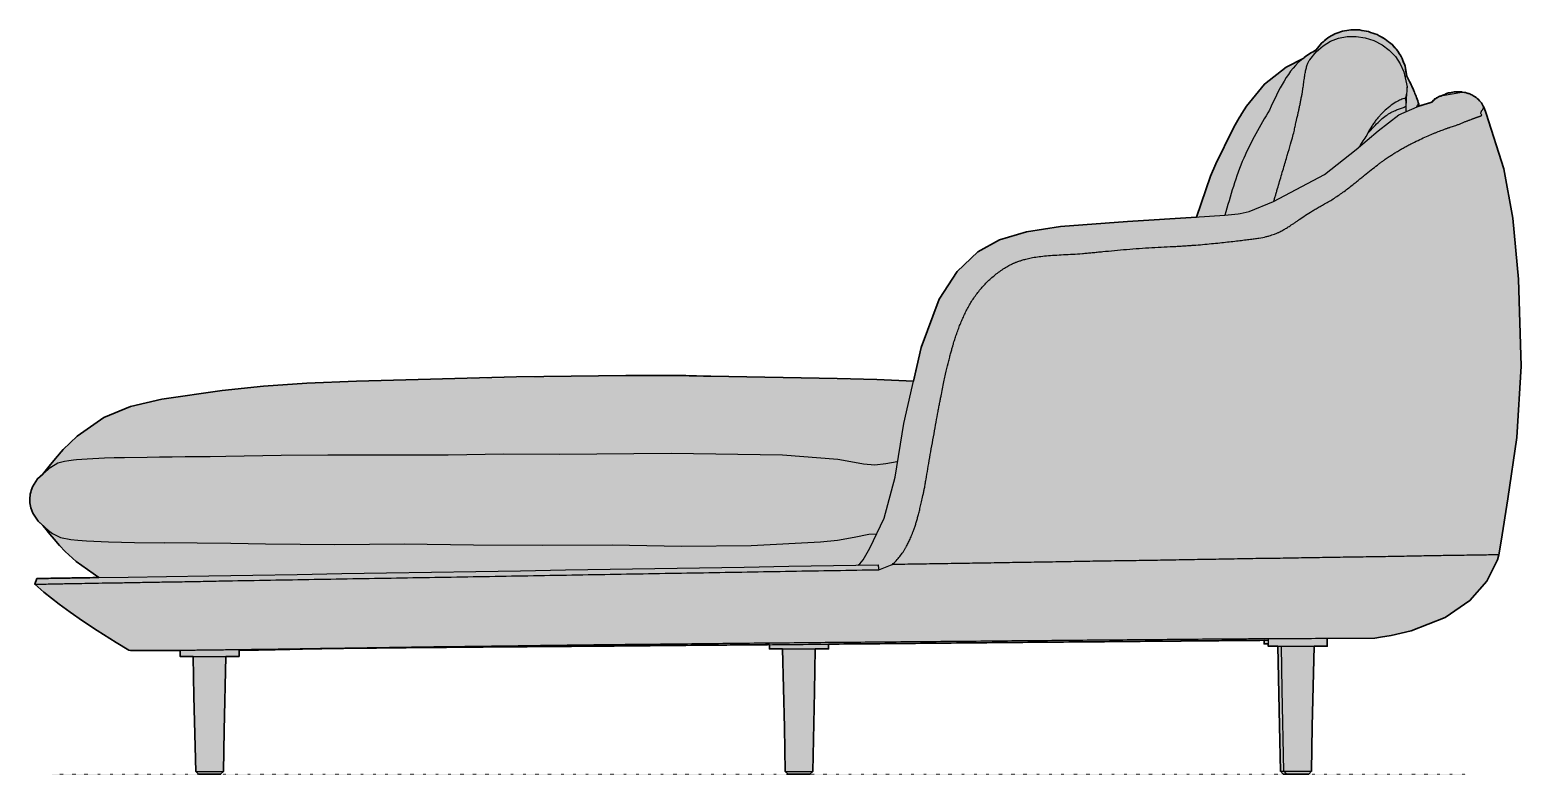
# Model space of a CAD drawing. Header units: millimetres. Extents: x -9 to 4756, y -3292 to 797.
# Drawn here: x 3158 to 4754, y -1227 to -431 of the extents above; entities that cross this region are included whole.
import ezdxf

# ---------------------------------------------------------------- set-up
doc = ezdxf.new("R2010")
doc.units = ezdxf.units.MM
doc.linetypes.add('Dots', pattern=[1, 0, -1])
doc.layers.add('Blocks', color=7, linetype='Continuous')
doc.layers.add('Blocks$Fill', color=7, linetype='Continuous', true_color=0xffffff)
for name, color, linetype, lineweight, true_color in [('Blocks$Inner', 7, 'Continuous', 25, 0x007f00), ('Blocks$Outline', 7, 'Continuous', 35, 0xff3f3f), ('Groud', 7, 'Dots', 25, 0x243775)]:
    doc.layers.add(name, color=color, linetype=linetype, lineweight=lineweight, true_color=true_color)

# ---------------------------------------------------------------- blocks, each defined once
blk = doc.blocks.new('Lune JH302 Sofa Right')
at = {"layer": 'Blocks$Fill'}
blk.add_hatch(color=256, dxfattribs=at).paths.add_polyline_path([(1352.7, 775.3), (1358.5, 782.5), (1365.2, 788.2), (1372.8, 792.5), (1381.1, 795.3), (1390, 796.7), (1399.3, 796.6), (1408.8, 794.9), (1418.1, 791.6), (1426.6, 786.9), (1434.1, 780.9), (1440.2, 773.9), (1444.9, 766.1), (1448, 757.8), (1449.7, 747.3), (1452.8, 741.4), (1456, 734.7), (1458, 730.2), (1460.3, 724.2), (1462.7, 717.1), (1462.7, 716.9), (1462.7, 716.7), (1462.7, 716.5), (1462.7, 716.3), (1462.7, 716.3), (1462.7, 716.2), (1462.7, 716.1), (1462.7, 716), (1462.7, 715.8), (1462.6, 715.7), (1462.6, 715.4), (1462.5, 715), (1474.4, 718.7), (1475.4, 719), (1475.7, 719.1), (1476.3, 719.2), (1479.9, 722.9), (1483.7, 725), (1486.9, 726.2), (1486.5, 726.1), (1494.5, 729.2), (1496, 729.3), (1496.7, 729.5), (1497.5, 729.7), (1498.3, 729.9), (1499, 730), (1499.8, 730.1), (1500.6, 730.2), (1501.4, 730.3), (1502.1, 730.4), (1502.7, 730.4), (1503.2, 730.5), (1503.8, 730.5), (1504.4, 730.5), (1505.6, 730.4), (1507.1, 730.4), (1507.8, 730.3), (1508.6, 730.2), (1508.8, 730.2), (1511.6, 729.8), (1512.2, 729.7), (1512.8, 729.5), (1514.6, 729), (1515.4, 728.8), (1516.2, 728.5), (1516.8, 728.3), (1517.3, 728.1), (1517.8, 727.9), (1518.3, 727.6), (1518.9, 727.4), (1519.4, 727.1), (1520.7, 726.5), (1521.1, 726.2), (1521.6, 725.9), (1522, 725.7), (1522.5, 725.4), (1523.2, 724.9), (1523.9, 724.4), (1524.6, 723.8), (1525.2, 723.3), (1525.9, 722.7), (1526.5, 722.1), (1527.2, 721.5), (1527.8, 720.9), (1528.2, 720.3), (1528.7, 719.8), (1529.2, 719.2), (1529.6, 718.5), (1530.1, 717.8), (1530.6, 717), (1531.2, 716.2), (1531.7, 715.2), (1534.9, 707.2), (1553.6, 648.1), (1563.5, 595), (1569.6, 529.9), (1572.3, 436.6), (1567.7, 360.3), (1558.1, 294.6), (1548.5, 234.9), (1546.8, 229.4), (1535.5, 206.5), (1517.3, 185.9), (1490.8, 167.8), (1454.4, 153.5), (1433, 148.4), (1421.6, 146.5), (1415.6, 145.7), (1364.7, 145.2), (1364.7, 137), (1350.6, 137), (1347.8, 3.1), (1344.8, 0), (1317.5, 0), (1314.5, 3.1), (1313.7, 51.8), (1311.8, 137), (1301.5, 137), (1301.5, 139.5), (1297.1, 139.5), (1297.1, 143.3), (830.7, 139.2), (830.7, 134), (816.5, 134), (813.8, 3), (810.8, 0), (787.3, 0), (784.3, 3), (783.5, 49.9), (781.5, 134), (767.4, 134), (767.4, 138.7), (612.4, 137.3), (611.4, 137.3), (610.4, 137.3), (607.6, 137.3), (199.6, 132.5), (199.6, 126), (185.4, 126), (182.7, 2.8), (179.7, 0), (179.7, 0), (157, 0), (156.4, 0), (156.3, 0), (156.2, 0), (156.2, 0), (156.2, 0), (156.2, 0), (156.2, 0), (156.2, 0), (156.2, 0), (153.2, 2.8), (153.2, 2.8), (151.2, 83.1), (150.4, 126), (136.3, 126), (136.3, 132), (83.4, 132.4), (81.5, 132.9), (68.1, 140.9), (47.6, 153.7), (32, 164), (18.6, 173.3), (7, 181.9), (-9.5, 195), (-19.2, 203.3), (-16.9, 209.4), (49.2, 210.5), (25.1, 227.5), (13.4, 238.5), (7.4, 244.8), (1.6, 251.5), (-3, 256.9), (-10.6, 266.1), (-15.7, 270.8), (-21.3, 279.3), (-22.5, 282.1), (-23.5, 285.2), (-23.9, 286.9), (-24.2, 288.7), (-24.4, 290.5), (-24.5, 292.4), (-24.5, 294.3), (-24.5, 296.2), (-24.3, 298.1), (-24, 299.9), (-23.6, 301.8), (-23.1, 303.7), (-22.5, 305.6), (-21.7, 307.5), (-16.2, 316.2), (-11.1, 320.7), (2.8, 337.9), (11.3, 347.4), (26.2, 361.9), (54.9, 381.8), (83.3, 393.5), (117, 401.3), (181.5, 410.8), (225.7, 415.2), (271.9, 418.4), (325.4, 420.6), (613.8, 426.7), (696.8, 426.2), (921.7, 420.8), (930, 456.9), (949.1, 508.3), (968.4, 537.9), (990.7, 559.1), (1013.9, 572.1), (1042.5, 580.7), (1079.2, 586.1), (1150.8, 591.7), (1224.7, 596.3), (1239.8, 640), (1245.4, 653.3), (1263.5, 690.4), (1266, 695.1), (1270.2, 702.4), (1275.7, 711.3), (1278.2, 715.1), (1297.5, 738.6), (1320.6, 756.8), (1339.4, 766.6), (1339.9, 767), (1341.4, 768.2), (1343, 769.2), (1346.2, 771.3)], flags=0)
at = {"layer": 'Blocks$Inner'}
for p, q in [((1352.7, 773.1), (1352.4, 774.4)), ((1449.1, 714.5), (1450, 729.2)), ((1476.3, 719.2), (1462.5, 715)), ((49.2, 210.5), (25.1, 227.5)), ((49.8, 210.5), (49.9, 210.5)), ((153.2, 2.8), (156.2, 0))]:
    blk.add_line(p, q, dxfattribs=at)
for points in [[(1345.9, 764.7), (1352.7, 773.1), (1360.1, 779.6), (1368.2, 784.5), (1376.8, 787.8), (1386, 789.5), (1395.5, 789.7), (1405.1, 788.2), (1414.5, 785.2), (1423.3, 780.7), (1431.1, 774.9), (1437.7, 768.1), (1442.9, 760.4), (1446.7, 751.9), (1450.2, 735.8), (1450.3, 734.5)], [(1352.7, 775.3), (1358.5, 782.5), (1365.2, 788.2), (1372.8, 792.5), (1381.1, 795.3), (1390, 796.7), (1399.3, 796.6), (1408.8, 794.9), (1418.1, 791.6), (1426.6, 786.9), (1434.1, 780.9), (1440.2, 773.9), (1444.9, 766.1), (1448, 757.8), (1449.7, 747.3)], [(1339.4, 766.6), (1320.6, 756.8), (1297.5, 738.6), (1278.2, 715.1), (1275.7, 711.3), (1273.1, 707.1), (1271.7, 704.8), (1270.2, 702.4), (1268.8, 699.9), (1267.4, 697.5), (1266, 695.1), (1263.5, 690.4), (1245.4, 653.3), (1239.8, 640), (1224.7, 596.3)], [(1462.7, 717.1), (1460.3, 724.2), (1458, 730.2), (1456, 734.7), (1452.8, 741.4), (1449.7, 747.4)], [(862.1, 223.7), (864.1, 225.2), (867.9, 229.3), (874.8, 241.8), (890.1, 274.1), (901.9, 318.1), (911.3, 375.2), (930, 456.9), (949.1, 508.3), (968.4, 537.9), (990.7, 559.1), (1013.9, 572.1), (1042.5, 580.7), (1079.2, 586.1), (1150.8, 591.7), (1255, 598.2), (1269.2, 599.7), (1271.3, 600), (1281, 602.4), (1307.2, 613.1), (1361.6, 642), (1395.7, 668.6), (1419.1, 688.8), (1441.4, 705.6), (1460.9, 714.3), (1475.4, 719), (1477, 719.4), (1481, 723.3), (1485.7, 725.6), (1488.2, 726.5), (1508.6, 730.2)], [(1496, 729.3), (1494.5, 729.2), (1486.5, 726.1), (1486.9, 726.2), (1483.7, 725), (1479.9, 722.9), (1476.3, 719.2)], [(1534.9, 707.2), (1553.6, 648.1), (1563.5, 595), (1569.6, 529.9), (1572.3, 436.6), (1567.7, 360.3), (1558.1, 294.6), (1550.7, 249.3), (1548.5, 234.9), (1546.8, 229.4), (1535.5, 206.5), (1517.3, 185.9), (1490.8, 167.8), (1454.4, 153.5), (1433, 148.4), (1421.6, 146.5), (1415.6, 145.7), (1364.7, 145.2)], [(-11.1, 320.7), (-3.9, 329.8), (2.8, 337.9), (11.3, 347.4), (26.2, 361.9), (54.9, 381.8), (83.3, 393.5), (117, 401.3), (181.5, 410.8), (225.7, 415.2), (271.9, 418.4), (325.4, 420.6), (496.7, 425.2), (613.8, 426.7), (660.9, 426.7), (669.5, 426.7), (677.8, 426.6), (681.6, 426.5), (685.5, 426.5), (689.3, 426.4), (696.8, 426.2), (704.8, 426.1), (839.8, 423.5), (882.3, 422.5), (921.7, 420.8)], [(-2.1, 328.8), (5.4, 333.1), (12.5, 335.2), (17.4, 335.9)], [(17.4, 335.9), (22.4, 336.6), (25.6, 336.9), (36.7, 337.7), (55.3, 338.6), (65.7, 338.9)], [(65.8, 338.9), (76.9, 339.1), (101.2, 339.5), (114.3, 339.7)], [(114.3, 339.7), (127.8, 339.8), (141.8, 339.9)], [(141.8, 339.9), (156, 340.1), (168.5, 340)], [(168.7, 340), (185.2, 340.5), (244.5, 341.5), (294.7, 341.8), (304.1, 341.8), (423.4, 341.9), (483.1, 342.8), (542.7, 342.7), (662, 343.7), (781.3, 341.9), (840.8, 337.3), (866.5, 332.6), (868.2, 332.3), (880.2, 331.3), (891.9, 332.5), (904, 334.8), (904.6, 334.9)], [(-2.1, 328.8), (-16.2, 316.2), (-21.7, 307.5), (-22.5, 305.6), (-23.1, 303.7), (-23.6, 301.8), (-24, 299.9), (-24.3, 298.1), (-24.5, 296.2), (-24.5, 294.3), (-24.5, 292.4), (-24.4, 290.5), (-24.2, 288.7), (-23.9, 286.9), (-23.5, 285.2), (-22.5, 282.1), (-21.3, 279.3), (-15.7, 270.8), (-4.5, 260.7), (-0.3, 257.6), (8.3, 253.4), (19.3, 251.2), (26.8, 250.5), (36.1, 249.8), (59.6, 248.7), (87.6, 248.1), (119.6, 247.7)], [(25.1, 227.5), (13.4, 238.5), (7.4, 244.8), (1.6, 251.5), (-3, 256.9), (-8.6, 263.8), (-10.6, 266.1)], [(881.9, 256.8), (873.8, 256.4), (858, 253.5)], [(190.8, 246.8), (154.5, 247.3), (119.6, 247.7)], [(858, 253.5), (840.3, 250.3), (821.9, 248.3), (747.7, 244.5), (673.4, 243.8), (599.1, 245), (524.8, 244.9), (450.5, 245.3), (376.2, 246.3), (301.9, 245.6), (227.7, 246.2), (190.8, 246.8)], [(136.3, 132), (83.4, 132.4), (81.5, 132.9), (68.1, 140.9), (47.6, 153.7), (32, 164), (18.6, 173.3), (7, 181.9), (-9.5, 195), (-19.2, 203.3), (-16.9, 209.4), (-14.1, 209.5), (-10.5, 209.5), (-4.5, 209.6), (4.9, 209.8), (20.6, 210), (46.2, 210.4), (80.7, 211), (121.9, 211.7), (167, 212.4), (214.1, 213.2), (261.8, 213.9), (309.7, 214.7), (357.5, 215.5), (405.4, 216.3), (453.2, 217.1), (501, 217.8), (548.9, 218.6), (596.7, 219.4), (692.4, 221), (740.3, 221.7), (788.1, 222.5), (835.9, 223.3), (883.8, 224.1)], [(1301.5, 145.1), (1301.5, 137), (1364.7, 137), (1364.7, 145.2)], [(136.3, 132.8), (136.3, 126), (199.6, 126), (199.6, 133.5)], [(767.4, 138.7), (767.4, 134), (830.7, 134), (830.7, 139.2)], [(781.5, 134), (783.5, 49.9), (784.3, 3), (787.3, 0), (810.8, 0), (813.8, 3), (815.8, 88.4), (816.5, 134)], [(1297.1, 143.3), (1297.1, 139.5), (1301.5, 139.5)], [(1311.8, 137), (1313.7, 51.8), (1314.5, 3.1), (1317.5, 0), (1344.8, 0), (1347.8, 3.1), (1348.6, 51), (1350.6, 137)], [(1321.3, 0), (1318.3, 3.1), (1316.3, 90.3), (1315.6, 137)], [(150.4, 126), (151.2, 83.1), (153.2, 2.8), (153.4, 2.8), (155, 2.8), (158.2, 2.8), (162.5, 2.8), (167.5, 2.8), (172.6, 2.8), (177.1, 2.8), (180.5, 2.8), (182.4, 2.8), (182.7, 2.8)], [(185.4, 126), (183.5, 46.9), (182.7, 2.8), (179.7, 0)], [(784.3, 3), (785.4, 3), (787.7, 3), (791.2, 3), (795.4, 3), (800, 3), (804.5, 3), (808.4, 3), (811.5, 3), (813.3, 3), (813.8, 3)], [(1314.5, 3.1), (1314.8, 3.1), (1316.7, 3.1), (1318.3, 3.1)], [(1318.3, 3.1), (1318.5, 3.1), (1320.1, 3.1), (1323.3, 3.1), (1327.7, 3.1), (1332.6, 3.1), (1337.7, 3.1), (1342.2, 3.1), (1345.6, 3.1), (1347.5, 3.1), (1347.8, 3.1)]]:
    blk.add_lwpolyline(points, dxfattribs=at)
for points, knots in [([(1352.7, 775.3), (1348.3, 772.7), (1324.5, 758.5), (1312.6, 732.3), (1302.8, 710.9)], [-82.519604, -82.519604, -82.519604, -82.519604, -67.261889, 0, 0, 0, 0]), ([(1352.4, 774.4), (1352.4, 774.5), (1352.4, 774.8), (1352.5, 775.1), (1352.6, 775.2), (1352.7, 775.3), (1352.7, 775.3)], [0, 0, 0, 0, 0.00304036, 0.00682823, 0.00872217, 0.01061611, 0.01061611, 0.01061611, 0.01061611]), ([(1307.3, 613.1), (1307.4, 613.3), (1307.8, 614.7), (1308.6, 617.3), (1309.7, 621), (1311.2, 626.1), (1313.1, 632.6), (1315.4, 640.4), (1318.4, 650.7), (1322, 662.8), (1325.7, 674.9), (1328, 683.4), (1329.5, 689.7), (1330.4, 693.8), (1330.9, 696.7), (1331.3, 698.3), (1331.6, 699.6), (1331.9, 700.9), (1332.3, 702.5), (1332.8, 704.3), (1333.2, 706.4), (1333.8, 709), (1334.5, 712), (1335.1, 715.2), (1335.7, 717.9), (1336.2, 720.6), (1336.9, 724), (1337.7, 728), (1338.3, 731.7), (1338.8, 735.3), (1339.3, 738.7), (1339.7, 741.8), (1340.2, 744.9), (1340.6, 747.7), (1341.2, 751.2), (1342, 755.2), (1343.2, 759.3), (1344.6, 762.6), (1345.8, 764.5), (1346.5, 765.4), (1346.6, 765.6)], [0.4524124, 0.4524124, 0.4524124, 0.4524124, 0.4526515, 0.4545455, 0.4564394, 0.4583333, 0.4621212, 0.4659091, 0.469697, 0.4772727, 0.4848485, 0.4924242, 0.5, 0.5075758, 0.5113636, 0.5132576, 0.5151515, 0.5170455, 0.5189394, 0.5227273, 0.5265152, 0.530303, 0.5378788, 0.5454545, 0.5492424, 0.5530303, 0.5606061, 0.5681818, 0.5757576, 0.5833333, 0.5909091, 0.5984848, 0.6060606, 0.6136364, 0.6212121, 0.6363636, 0.6515152, 0.6666667, 0.6818182, 0.6856659, 0.6856659, 0.6856659, 0.6856659]), ([(1449.7, 747.4), (1449.7, 747.4), (1449.5, 747.4), (1448.9, 747.1), (1448.5, 746.8), (1448.4, 746.7), (1448.3, 746.6), (1448.1, 746.4), (1447.9, 746.3)], [0.2352941, 0.2352941, 0.2352941, 0.2352941, 0.2941176, 0.3529412, 0.3823529, 0.3823529, 0.3823529, 0.4118235, 0.4118235, 0.4118235, 0.4118235]), ([(1448.6, 723.3), (1449.4, 726), (1450.2, 729.6), (1450.4, 733), (1450.3, 734.7), (1450.2, 735.5), (1450.1, 735.9)], [1.74997602, 1.74997602, 1.74997602, 1.74997602, 1.77938526, 1.79409114, 1.80144408, 1.80879702, 1.80879702, 1.80879702, 1.80879702]), ([(1448.6, 723.3), (1447.8, 723.3), (1445.7, 723), (1441, 721), (1435, 717.5), (1428.8, 712.7), (1423.7, 707.9), (1420.1, 704), (1417.4, 700.8), (1414.8, 697.4), (1411.5, 692.6), (1409.2, 688.5), (1407.9, 685.7)], [0, 0, 0, 0, 0.142857, 0.285714, 0.428571, 0.571429, 0.678571, 0.732143, 0.785714, 0.839286, 0.892857, 1, 1, 1, 1]), ([(1449.1, 714.9), (1449, 717.3), (1449.1, 720), (1448.9, 721.5), (1448.6, 723.3)], [1, 1, 1, 1, 1.499976, 1.749976, 1.749976, 1.749976, 1.749976]), ([(1507.1, 730.4), (1505, 730.5), (1501.5, 730.5), (1498, 729.9), (1496, 729.3)], [5.2754711, 5.2754711, 5.2754711, 5.2754711, 5.3450261, 5.4449311, 5.4449311, 5.4449311, 5.4449311]), ([(1511.6, 729.8), (1509.5, 730.1), (1508.7, 730.3), (1507.8, 730.3), (1507.1, 730.4)], [5.23322289, 5.23322289, 5.23322289, 5.23322289, 5.24362755, 5.27547114, 5.27547114, 5.27547114, 5.27547114]), ([(1520.7, 726.5), (1518.9, 727.4), (1517.1, 728.2), (1515.2, 728.9), (1514.6, 729)], [5.09945299, 5.09945299, 5.09945299, 5.09945299, 5.16811939, 5.19560488, 5.19560488, 5.19560488, 5.19560488]), ([(1531.7, 715.2), (1530.2, 717.9), (1527.7, 721.3), (1523.9, 724.5), (1521.3, 726.1), (1520.7, 726.5)], [4.864144, 4.864144, 4.864144, 4.864144, 4.9550271, 5.0661382, 5.099453, 5.099453, 5.099453, 5.099453]), ([(1302.8, 710.9), (1292.9, 694.1), (1272.1, 658.6), (1260.9, 618.9), (1255, 598.2)], [0, 0, 0, 0, 58.455728, 122.925179, 122.925179, 122.925179, 122.925179]), ([(1407.9, 685.7), (1410.1, 688.2), (1414.4, 693), (1420.6, 699.3), (1426.4, 704.2), (1431.7, 707.7), (1436.6, 710.1), (1441.1, 711.9), (1445.2, 713.4), (1447.8, 714.4), (1449.1, 714.9)], [0.0003029, 0.0003029, 0.0003029, 0.0003029, 0.125, 0.25, 0.375, 0.5, 0.625, 0.75, 0.875, 1, 1, 1, 1]), ([(1449.2, 709.1), (1449.2, 709.3), (1449.2, 709.5), (1449.2, 709.7), (1449.2, 711.3), (1449.1, 713), (1449.1, 714.9)], [0.98714559, 0.98714559, 0.98714559, 0.98714559, 0.9884593, 0.9884593, 0.9884593, 1, 1, 1, 1]), ([(1462.6, 717.1), (1462.5, 717.4), (1462.2, 717.4), (1461.3, 716.3), (1460.5, 714.9), (1460.1, 714)], [0.7, 0.7, 0.7, 0.7, 0.725, 0.75, 0.77323726, 0.77323726, 0.77323726, 0.77323726]), ([(1462.5, 714.8), (1462.6, 715.2), (1462.7, 715.9), (1462.7, 716.4), (1462.7, 717.1)], [0.66368521, 0.66368521, 0.66368521, 0.66368521, 0.675, 0.6875, 0.6875, 0.6875, 0.6875]), ([(1522.7, 702.4), (1522.8, 702.5), (1523, 702.6), (1523.4, 702.7), (1523.9, 702.9), (1524.4, 703), (1524.9, 703.2), (1525.4, 703.4), (1526, 703.6), (1526.4, 703.7), (1526.8, 703.8), (1527, 703.9), (1527.1, 703.9)], [0.8710448, 0.8710448, 0.8710448, 0.8710448, 0.87298387, 0.875, 0.87903226, 0.88306452, 0.88709677, 0.89112903, 0.89516129, 0.89919355, 0.90120968, 0.90322581, 0.90322581, 0.90322581, 0.90322581]), ([(1527.1, 703.9), (1527.2, 704), (1527.4, 704), (1527.8, 704.2), (1528.2, 704.3), (1528.6, 704.5), (1529.2, 704.7), (1529.6, 704.9), (1529.8, 705.1), (1529.9, 705.2), (1529.9, 705.3), (1529.9, 705.3)], [0.9033241, 0.9033241, 0.9033241, 0.9033241, 0.90524194, 0.90725806, 0.91129032, 0.91532258, 0.91935484, 0.92741935, 0.93145161, 0.93346774, 0.93548387, 0.93548387, 0.93548387, 0.93548387]), ([(1529.9, 705.3), (1530, 705.6), (1530.1, 706.4), (1528.5, 707.1), (1529.1, 708.2), (1529.4, 708.8)], [0.935484, 0.935484, 0.935484, 0.935484, 1.705681, 3.114014, 4.831886, 4.831886, 4.831886, 4.831886]), ([(1529.4, 708.8), (1529.5, 708.9), (1529.6, 709.1), (1529.8, 709.6), (1530.2, 710.3), (1530.8, 711), (1531.5, 712.1), (1532.2, 713.4), (1531.9, 714.6), (1531.7, 715.2)], [4.83188594, 4.83188594, 4.83188594, 4.83188594, 4.83390207, 4.8359182, 4.83995046, 4.84398272, 4.84801498, 4.85607949, 4.86414401, 4.86414401, 4.86414401, 4.86414401]), ([(899, 224.3), (900.4, 225.7), (903.2, 228.5), (907, 233), (909.9, 237), (912, 240.2), (913.5, 242.8), (914.8, 245.2), (916.3, 248.1), (917.7, 250.9), (919.1, 254.1), (920.2, 256.8), (921.1, 259.3), (922, 261.6), (922.7, 263.6), (923.3, 265.5), (924.2, 268.2), (925.2, 271.5), (926.4, 275.8), (927.6, 280.4), (928.9, 285.6), (930.3, 291.5), (931.5, 297.1), (932.6, 302.2), (933.4, 306.2), (934.2, 310.7), (935.4, 317.3), (937, 326.6), (939, 338.8), (941.3, 351.6), (943.6, 364.5), (945.9, 376.9), (947.6, 386.5), (948.9, 393.4), (949.8, 398.1), (950.7, 402.4), (951.8, 408), (953.1, 414.5), (954.6, 421.7), (956.6, 430.4), (958.3, 438.1), (960.1, 445), (961.3, 449.9), (962.6, 454.4), (963.6, 458.1), (964.6, 461.3), (965.4, 464.1), (966.3, 466.7), (967.1, 469.2), (968, 471.8), (969, 474.5), (970, 477.4), (971.4, 481), (973.3, 485.5), (975.6, 490.6), (978.1, 495.8), (980.8, 501), (984.8, 507.7), (990.4, 515.8), (996.8, 523.2), (1002.4, 528.7), (1006.7, 532.6), (1011.4, 536.4), (1016.4, 540), (1020.6, 542.7), (1023.9, 544.5), (1025.9, 545.5), (1027.3, 546.2), (1028.5, 546.7), (1029.6, 547.2), (1030.7, 547.7), (1031.8, 548.1), (1033.2, 548.7), (1035.3, 549.4), (1038.4, 550.4), (1043, 551.7), (1049, 553), (1058.4, 554.4), (1069.6, 555.4), (1082.1, 556.1), (1092.1, 556.6), (1100.7, 557.2), (1107.7, 557.8), (1113, 558.3), (1118.4, 558.8), (1126.2, 559.6), (1136.6, 560.6), (1149.8, 561.8), (1163.4, 562.9), (1176.9, 563.7), (1190.1, 564.3), (1200.5, 564.9), (1208.2, 565.3), (1213.6, 565.7), (1218.8, 566), (1225.5, 566.5), (1233.7, 567.2), (1243, 568.1), (1254.6, 569.3), (1265.2, 570.5), (1274.5, 571.6), (1281, 572.4), (1286.7, 573.1), (1293.1, 574.1), (1298.2, 575.1), (1302.5, 576.2), (1305.5, 577.2), (1307.8, 578), (1309.8, 578.7), (1311.2, 579.4), (1312.7, 580), (1314.4, 580.8), (1316.2, 581.8), (1318.2, 582.9), (1320.7, 584.3), (1323.2, 585.9), (1326.1, 587.8), (1328.7, 589.6), (1331.6, 591.6), (1335.6, 594.4), (1341.1, 598.2), (1347.3, 602.1), (1352.8, 605.3), (1357.1, 607.7), (1361.8, 610.4), (1367, 613.3), (1372.3, 616.6), (1379.4, 621.3), (1386.2, 626.3), (1392.4, 631.3), (1396.6, 634.7), (1400.6, 637.9), (1405.7, 642.1), (1411.8, 647), (1417.3, 651.3), (1421.4, 654.3), (1424.2, 656.4), (1426.7, 658.2), (1429.6, 660.2), (1432.7, 662.3), (1435.5, 664), (1437.9, 665.5), (1439.8, 666.7), (1441.9, 667.9), (1444.6, 669.5), (1448, 671.4), (1452.1, 673.6), (1457.4, 676.3), (1463.8, 679.4), (1470.9, 682.6), (1476.5, 685), (1480.6, 686.7), (1483.6, 687.8), (1486.3, 688.9), (1488.9, 689.9), (1491, 690.7), (1492.7, 691.3), (1493.9, 691.7), (1495.2, 692.2), (1496.7, 692.7), (1498.6, 693.3), (1500.9, 694), (1502.8, 694.7), (1503.8, 695)], [0, 0, 0, 0, 0.0080612, 0.0161257, 0.0241902, 0.0282225, 0.0322547, 0.036287, 0.0403193, 0.0483838, 0.052416, 0.0564483, 0.0604806, 0.0624967, 0.0645128, 0.0665289, 0.0685451, 0.0725773, 0.0766096, 0.0806418, 0.0846741, 0.0887064, 0.0927386, 0.0947547, 0.0967709, 0.098787, 0.1008031, 0.1048354, 0.1088676, 0.1128999, 0.1169322, 0.1209644, 0.1249967, 0.1270128, 0.1290289, 0.1310451, 0.1330612, 0.1370935, 0.1411257, 0.145158, 0.1532225, 0.1572547, 0.161287, 0.1653193, 0.1693515, 0.1733838, 0.177416, 0.1814483, 0.1854806, 0.1895128, 0.1935451, 0.1975773, 0.2016096, 0.2096741, 0.2177386, 0.2258031, 0.2338676, 0.2419322, 0.2580612, 0.2741902, 0.2822547, 0.2903193, 0.2983838, 0.3064483, 0.3145128, 0.3185451, 0.3225773, 0.3245935, 0.3266096, 0.3306418, 0.3346741, 0.3387064, 0.3427386, 0.3467709, 0.3508031, 0.3548354, 0.3588676, 0.3628999, 0.3709644, 0.3749967, 0.3790289, 0.3830612, 0.3850773, 0.3870935, 0.3891096, 0.3911257, 0.395158, 0.3991902, 0.4032225, 0.4072547, 0.411287, 0.4153193, 0.4173354, 0.4193515, 0.4213676, 0.4233838, 0.427416, 0.4314483, 0.4354806, 0.4435451, 0.4475773, 0.4516096, 0.4556418, 0.4596741, 0.4677386, 0.4717709, 0.4758031, 0.4798354, 0.4818515, 0.4838676, 0.4858838, 0.4878999, 0.4919322, 0.4959644, 0.4999967, 0.5080612, 0.5120935, 0.5161257, 0.520158, 0.5241902, 0.5322547, 0.5403193, 0.5443515, 0.5483838, 0.552416, 0.5564483, 0.5604806, 0.5645128, 0.5725773, 0.5766096, 0.5806418, 0.5846741, 0.5887064, 0.5967709, 0.6048354, 0.6088676, 0.6128999, 0.6169322, 0.6209644, 0.6290289, 0.6370935, 0.6411257, 0.645158, 0.6491902, 0.6532225, 0.661287, 0.6693515, 0.677416, 0.6935451, 0.7096741, 0.7258031, 0.7338676, 0.7419322, 0.7499967, 0.7580612, 0.7661257, 0.770158, 0.7741902, 0.7782225, 0.7822547, 0.7903193, 0.7983838, 0.8064483, 0.8064483, 0.8064483, 0.8064483]), ([(1503.8, 695), (1504.8, 695.4), (1506.9, 696.2), (1510.2, 697.5), (1512.7, 698.6), (1514.5, 699.3), (1515.3, 699.6), (1515.7, 699.8)], [0.80647289, 0.80647289, 0.80647289, 0.80647289, 0.81451613, 0.82258065, 0.83064516, 0.83467742, 0.83870968, 0.83870968, 0.83870968, 0.83870968]), ([(1515.7, 699.8), (1516.1, 699.9), (1516.8, 700.2), (1518.1, 700.7), (1519.3, 701.2), (1520.4, 701.6), (1521.2, 701.9), (1521.8, 702.1), (1522.3, 702.3), (1522.6, 702.4), (1522.7, 702.4)], [0.8387499, 0.8387499, 0.8387499, 0.8387499, 0.84274194, 0.84677419, 0.85483871, 0.85887097, 0.86290323, 0.86693548, 0.86895161, 0.87096774, 0.87096774, 0.87096774, 0.87096774]), ([(1407.9, 685.7), (1405.2, 681.5), (1402.1, 676.6), (1398.9, 671.7), (1398.5, 671)], [1, 1, 1, 1, 1.02631579, 1.03035268, 1.03035268, 1.03035268, 1.03035268]), ([(883.8, 224.1), (883.8, 224.1), (883.8, 224.1), (883.8, 224.1), (883.9, 223.2), (884, 221.5), (884.3, 219.8), (884.4, 218.9)], [91.411017, 91.411017, 91.411017, 91.411017, 91.41137, 91.41137, 91.41137, 91.91137, 92.411362, 92.411362, 92.411362, 92.411362]), ([(884.4, 218.9), (886.8, 219.8), (891.6, 221.8), (896.5, 223.5), (899, 224.3)], [0, 0, 0, 0, 0.4998098, 0.9998098, 0.9998098, 0.9998098, 0.9998098]), ([(1548.5, 234.8), (1548.5, 234.9), (1548.4, 234.9), (1548.1, 235), (1547.6, 234.8), (1547.2, 234.8), (1546.8, 234.9), (1546.5, 234.9), (1546.3, 234.9), (1546.1, 234.9), (1546, 234.9), (1545.9, 234.9), (1545.6, 234.8), (1545.2, 234.9), (1544.5, 234.8), (1543.3, 234.7), (1541.2, 234.8), (1536.6, 234.6), (1528.5, 234.5), (1514.8, 234.3), (1501.4, 234.1), (1485, 233.9), (1465.8, 233.5), (1444.5, 233.1), (1421.4, 232.7), (1397.2, 232.4), (1372.2, 232), (1346.7, 231.6), (1320.7, 231.1), (1294.7, 230.8), (1268.4, 230.4), (1242.2, 229.9), (1215.9, 229.5), (1189.4, 229), (1163.3, 228.6), (1136.7, 228.2), (1110.3, 227.8), (1083.9, 227.3), (1057.4, 226.9), (1031, 226.5), (1004.6, 226), (978.2, 225.6), (952, 225.2), (925.5, 224.8), (907.9, 224.5), (899, 224.3)], [-0.8931017, -0.8931017, -0.8931017, -0.8931017, -0.877551, -0.8571429, -0.8367347, -0.8163265, -0.7959184, -0.7755102, -0.755102, -0.7346939, -0.7142857, -0.6938775, -0.6734694, -0.6530612, -0.632653, -0.6122449, -0.5918367, -0.5714286, -0.5306122, -0.5102041, -0.4897959, -0.4693877, -0.4489796, -0.4285714, -0.4081632, -0.3877551, -0.3673469, -0.3469387, -0.3265306, -0.3061224, -0.2857143, -0.2653061, -0.2448979, -0.2244898, -0.2040816, -0.1836734, -0.1632653, -0.1428571, -0.1224489, -0.1020408, -0.0816326, -0.0612244, -0.0408163, -0.0204081, 0, 0, 0, 0]), ([(-19.2, 203.3), (-19.1, 203.3), (-19, 203.3), (-18.4, 203.3), (-17.6, 203.4), (-16.4, 203.4), (-14.9, 203.4), (-12.9, 203.5), (-9.4, 203.5), (-4.6, 203.6), (2, 203.8), (8.4, 203.9), (16.8, 204), (27.7, 204.2), (41.2, 204.5), (56.8, 204.7), (74.4, 205), (93.5, 205.3), (114.1, 205.7), (135.7, 206), (158, 206.4), (188.4, 207), (227.3, 207.7), (274.2, 208.5), (321.2, 209.3), (368.1, 210.1), (430.7, 211.1), (493.2, 212.2), (555.8, 213.3), (602.8, 214.1), (649.7, 214.9), (696.7, 215.7), (743.6, 216.5), (790.5, 217.3), (837.5, 218.1), (868.8, 218.6), (884.4, 218.9)], [-0.5795455, -0.5795455, -0.5795455, -0.5795455, -0.5681818, -0.5568182, -0.5454545, -0.5340909, -0.5227273, -0.5113636, -0.5, -0.4772727, -0.4659091, -0.4545455, -0.4431818, -0.4318182, -0.4204545, -0.4090909, -0.3977273, -0.3863636, -0.375, -0.3636364, -0.3522727, -0.3409091, -0.3181818, -0.2954545, -0.2727273, -0.25, -0.2272727, -0.1818182, -0.1590909, -0.1363636, -0.1136364, -0.0909091, -0.0681818, -0.0454545, -0.0227273, 0, 0, 0, 0]), ([(81.5, 132.9), (81.5, 132.9), (81.8, 132.9), (83.5, 132.8), (86.1, 132.8), (88.6, 132.8), (90.8, 132.8), (93, 132.7), (95.5, 132.7), (98.6, 132.7), (103.3, 132.6), (110.3, 132.6), (120.6, 132.6), (134.3, 132.7), (150.1, 132.9), (167.1, 133.1), (185, 133.3), (203.5, 133.5), (228.6, 133.9), (254, 134.2), (279.4, 134.6), (304.8, 135), (336.6, 135.5), (374.7, 136), (412.8, 136.6), (450.9, 137), (489, 137.5), (527.1, 138), (565.2, 138.5), (603.3, 138.9), (641.4, 139.3), (679.5, 139.7), (717.6, 140.1), (755.7, 140.5), (793.8, 140.8), (831.9, 141.2), (870, 141.5), (908, 141.9), (946.1, 142.2), (984.1, 142.5), (1022.2, 142.9), (1060.2, 143.2), (1098.2, 143.6), (1136.2, 143.9), (1174.2, 144.2), (1212.1, 144.5), (1239.1, 144.8), (1253.3, 144.9), (1255, 144.9)], [0.3333333, 0.3333333, 0.3333333, 0.3333333, 0.35, 0.3666667, 0.3833333, 0.3916667, 0.4, 0.4083333, 0.4166667, 0.425, 0.4333333, 0.4416667, 0.45, 0.4583333, 0.4666667, 0.475, 0.4833333, 0.4916667, 0.5, 0.5166667, 0.525, 0.5333333, 0.55, 0.5666667, 0.5833333, 0.6, 0.6166667, 0.6333333, 0.65, 0.6666667, 0.6833333, 0.7, 0.7166667, 0.7333333, 0.75, 0.7666667, 0.7833333, 0.8, 0.8166667, 0.8333333, 0.85, 0.8666667, 0.8833333, 0.9, 0.9166667, 0.9333333, 0.95, 0.9522496, 0.9522496, 0.9522496, 0.9522496]), ([(1255, 144.9), (1263.2, 145), (1272.2, 145), (1284.7, 145.1), (1294.3, 145.2), (1301.5, 145.1)], [0.95224958, 0.95224958, 0.95224958, 0.95224958, 0.95597942, 0.96431275, 0.96883268, 0.96883268, 0.96883268, 0.96883268]), ([(1364.7, 145.2), (1343.5, 145), (1338.5, 145), (1330.5, 144.9), (1322.8, 144.8), (1315.6, 144.8), (1309.6, 144.8), (1305, 144.9), (1302.1, 144.9), (1301.5, 145), (1301.5, 145.1)], [80.493488, 80.493488, 80.493488, 80.493488, 80.618488, 80.743488, 80.868488, 80.993488, 81.118488, 81.243488, 81.368488, 81.4904828, 81.4904828, 81.4904828, 81.4904828]), ([(199.6, 132.5), (316.3, 134.8), (319.4, 134.9), (324.8, 134.9), (331.8, 135), (339.9, 135), (351.6, 135.1), (364.7, 135.3), (378.5, 135.4), (389.1, 135.5), (398, 135.6), (405.2, 135.6), (410.5, 135.7), (415.9, 135.7), (423.4, 135.8), (433.2, 135.9), (445.4, 136), (457.7, 136.1), (469.8, 136.2), (481.5, 136.3), (490.6, 136.3), (497.3, 136.4), (502.1, 136.4), (506.6, 136.5), (512.4, 136.5), (522.1, 136.6), (534.5, 136.7), (545.2, 136.8), (552.8, 136.8), (558.2, 136.9), (562.9, 136.9), (568.2, 137), (573.5, 137), (577.8, 137), (581.2, 137.1), (584, 137.1), (586.9, 137.1), (590.6, 137.1), (595.1, 137.2), (600.1, 137.2), (603.2, 137.2), (604.8, 137.3)], [0.8633175, 0.8633175, 0.8633175, 0.8633175, 0.8653846, 0.8685897, 0.8717949, 0.875, 0.8782051, 0.8846154, 0.8878205, 0.8910256, 0.8942308, 0.8958333, 0.8974359, 0.8990385, 0.900641, 0.9038462, 0.9070513, 0.9102564, 0.9134615, 0.9166667, 0.9198718, 0.9214744, 0.9230769, 0.9246795, 0.9262821, 0.9294872, 0.9358974, 0.9423077, 0.9455128, 0.9487179, 0.9519231, 0.9551282, 0.9615385, 0.9679487, 0.9711538, 0.974359, 0.9775641, 0.9807692, 0.9871795, 0.9935897, 1, 1, 1, 1]), ([(612.4, 137.3), (641.5, 137.6), (699.8, 138.1), (787.2, 138.8), (874.7, 139.6), (962.1, 140.4), (1049.5, 141.2), (1137, 141.9), (1221, 142.7), (1275.8, 143.1), (1301.5, 143.4)], [3, 3, 3, 3, 3.1111111, 3.2222222, 3.3333333, 3.4444444, 3.5555556, 3.6666667, 3.7777778, 3.8756698, 3.8756698, 3.8756698, 3.8756698])]:
    blk.add_open_spline(points, degree=3, knots=knots, dxfattribs=at)
for points in [[(1514.6, 729), (1513.1, 729.5), (1512.4, 729.6), (1511.6, 729.8)], [(1531.7, 715.2), (1532.8, 712.5), (1533.9, 709.8), (1534.9, 707.2)], [(604.8, 137.3), (605.7, 137.3), (607.6, 137.3), (609.5, 137.3), (610.4, 137.3)], [(610.4, 137.3), (610.7, 137.3), (611.4, 137.3), (612, 137.3), (612.4, 137.3)]]:
    blk.add_open_spline(points, degree=3, dxfattribs=at)
for points, weights, knots in [([(157, 0), (156.2, 0), (156.2, 0), (156.2, 0), (163.6, 0)], [0.890158995479, 0.926770647581, 1, 0.780336133263, 0.890158995822], [5.890454, 5.890454, 5.890454, 6.283185, 6.283185, 7.46125, 7.46125, 7.46125]), ([(163.6, 0), (165.7, 0), (167.9, 0), (179.7, 0), (179.7, 0), (179.7, 0), (179, 0)], [0.890158995833, 0.926770647935, 1, 0.707106781187, 1, 0.933267662903, 0.896943710353], [7.46125, 7.46125, 7.46125, 7.853982, 7.853982, 9.424778, 9.424778, 9.782666, 9.782666, 9.782666])]:
    blk.add_rational_spline(points, weights, degree=2, knots=knots, dxfattribs=at)
at = {"layer": 'Blocks$Outline'}
for points in [[(1224.7, 596.3), (1239.8, 640), (1245.4, 653.3), (1263.5, 690.4), (1266, 695.1), (1267.4, 697.5), (1268.8, 699.9), (1270.2, 702.4), (1271.7, 704.8), (1273.1, 707.1), (1275.7, 711.3), (1278.2, 715.1), (1297.5, 738.6), (1320.6, 756.8), (1339.4, 766.6)], [(1462.5, 715), (1474.4, 718.7)], [(1474.4, 718.7), (1475.4, 719), (1475.7, 719.1)], [(1475.7, 719.1), (1476.3, 719.2)], [(1534.9, 707.2), (1553.6, 648.1), (1563.5, 595), (1569.6, 529.9), (1572.3, 436.6), (1567.7, 360.3), (1558.1, 294.6), (1550.7, 249.3), (1548.5, 234.9), (1546.8, 229.4), (1535.5, 206.5), (1517.3, 185.9), (1490.8, 167.8), (1454.4, 153.5), (1433, 148.4), (1421.6, 146.5), (1415.6, 145.7), (1364.7, 145.2)], [(921.7, 420.8), (930, 456.9), (949.1, 508.3), (968.4, 537.9), (990.7, 559.1), (1013.9, 572.1), (1042.5, 580.7), (1079.2, 586.1), (1150.8, 591.7), (1224.7, 596.3)], [(-11.1, 320.7), (-3.9, 329.8), (2.8, 337.9), (11.3, 347.4), (26.2, 361.9), (54.9, 381.8), (83.3, 393.5), (117, 401.3), (181.5, 410.8), (225.7, 415.2), (271.9, 418.4), (325.4, 420.6), (496.7, 425.2), (613.8, 426.7), (660.9, 426.7), (669.5, 426.7), (677.8, 426.6), (681.6, 426.5), (685.5, 426.5), (689.3, 426.4), (696.8, 426.2), (704.8, 426.1), (839.8, 423.5), (882.3, 422.5), (921.7, 420.8)], [(-10.6, 266.1), (-15.7, 270.8), (-21.3, 279.3), (-22.5, 282.1), (-23.5, 285.2), (-23.9, 286.9), (-24.2, 288.7), (-24.4, 290.5), (-24.5, 292.4), (-24.5, 294.3), (-24.5, 296.2), (-24.3, 298.1), (-24, 299.9), (-23.6, 301.8), (-23.1, 303.7), (-22.5, 305.6), (-21.7, 307.5), (-16.2, 316.2), (-11.1, 320.7)], [(49.2, 210.5), (25.1, 227.5), (13.4, 238.5), (7.4, 244.8), (1.6, 251.5), (-3, 256.9), (-8.6, 263.8), (-10.6, 266.1)], [(136.3, 132), (83.4, 132.4), (81.5, 132.9), (68.1, 140.9), (47.6, 153.7), (32, 164), (18.6, 173.3), (7, 181.9), (-9.5, 195), (-19.2, 203.3), (-16.9, 209.4)], [(150.4, 126), (136.3, 126), (136.3, 132)], [(199.6, 132.5), (199.6, 126), (185.4, 126)], [(781.5, 134), (767.4, 134), (767.4, 138.7)], [(816.5, 134), (815.8, 88.4), (813.8, 3), (810.8, 0), (787.3, 0), (784.3, 3), (783.5, 49.9), (781.5, 134)], [(830.7, 139.2), (830.7, 134), (816.5, 134)], [(1301.5, 139.5), (1297.1, 139.5), (1297.1, 143.3)], [(1350.6, 137), (1348.6, 51), (1347.8, 3.1), (1344.8, 0), (1317.5, 0), (1314.5, 3.1), (1313.7, 51.8), (1311.8, 137)], [(153.2, 2.8), (153.2, 2.8), (151.2, 83.1), (150.4, 126)], [(185.4, 126), (183.5, 46.9), (182.7, 2.8), (179.7, 0)], [(156.2, 0), (153.2, 2.8)]]:
    blk.add_lwpolyline(points, dxfattribs=at)
for points, knots in [([(1352.7, 775.3), (1354.6, 777.7), (1356.6, 780.1), (1358.5, 782.5), (1360.7, 784.4), (1363, 786.3), (1365.2, 788.2), (1367.7, 789.6), (1370.3, 791.1), (1372.8, 792.5), (1375.5, 793.4), (1378.3, 794.4), (1381.1, 795.3), (1384, 795.8), (1387, 796.3), (1390, 796.7), (1393.1, 796.7), (1396.2, 796.6), (1399.3, 796.6), (1402.5, 796), (1405.7, 795.5), (1408.8, 794.9), (1411.9, 793.8), (1415, 792.7), (1418.1, 791.6), (1420.9, 790), (1423.8, 788.4), (1426.6, 786.9), (1429.1, 784.9), (1431.6, 782.9), (1434.1, 780.9), (1436.1, 778.5), (1438.2, 776.2), (1440.2, 773.9), (1441.8, 771.3), (1443.3, 768.7), (1444.9, 766.1), (1445.9, 763.3), (1447, 760.6), (1448, 757.8), (1448.6, 754.3), (1449.2, 750.8), (1449.7, 747.3)], [0.010616, 0.010616, 0.010616, 0.010616, 1.010616, 1.010616, 1.010616, 2.010616, 2.010616, 2.010616, 3.010616, 3.010616, 3.010616, 4.010616, 4.010616, 4.010616, 5.010616, 5.010616, 5.010616, 6.010616, 6.010616, 6.010616, 7.010616, 7.010616, 7.010616, 8.010616, 8.010616, 8.010616, 9.010616, 9.010616, 9.010616, 10.010616, 10.010616, 10.010616, 11.010616, 11.010616, 11.010616, 12.010616, 12.010616, 12.010616, 13.010616, 13.010616, 13.010616, 14.007524, 14.007524, 14.007524, 14.007524]), ([(1339.4, 766.6), (1339.5, 766.7), (1343.7, 770), (1348.3, 772.7), (1352.7, 775.3)], [66.556856, 66.556856, 66.556856, 66.556856, 67.261889, 82.519604, 82.519604, 82.519604, 82.519604]), ([(1449.7, 747.3), (1450.8, 745.4), (1451.8, 743.4), (1452.8, 741.4), (1453.9, 739.2), (1454.9, 736.9), (1456, 734.7), (1456.6, 733.2), (1457.3, 731.7), (1458, 730.2), (1458.7, 728.2), (1459.5, 726.2), (1460.3, 724.2), (1461.1, 721.8), (1461.9, 719.4), (1462.7, 717.1), (1462.7, 716.4), (1462.7, 716), (1462.6, 715.3), (1462.5, 715)], [-5.685745, -5.685745, -5.685745, -5.685745, -4.6875, -4.6875, -4.6875, -3.6875, -3.6875, -3.6875, -2.6875, -2.6875, -2.6875, -1.6875, -1.6875, -1.6875, -0.6875, -0.6875, -0.6875, -0.675, -0.665413, -0.665413, -0.665413, -0.665413]), ([(1476.3, 719.2), (1477.5, 720.4), (1478.7, 721.6), (1479.9, 722.9), (1481.1, 723.6), (1482.4, 724.3), (1483.7, 725), (1484.8, 725.4), (1485.8, 725.8), (1486.9, 726.2), (1486.8, 726.2), (1486.6, 726.1), (1486.5, 726.1), (1489.1, 727.1), (1491.8, 728.2), (1494.5, 729.2), (1495, 729.3), (1495.5, 729.3), (1496, 729.3), (1498, 729.9), (1501.5, 730.5), (1505, 730.5), (1507.1, 730.4), (1507.6, 730.3), (1508.3, 730.3), (1509.1, 730.2), (1509.5, 730.1), (1511.6, 729.8), (1512.4, 729.6), (1513.1, 729.5), (1514.6, 729), (1515.2, 728.9), (1517.1, 728.2), (1518.9, 727.4), (1520.7, 726.5), (1521.3, 726.1), (1523.9, 724.5), (1527.7, 721.3), (1530.2, 717.9), (1531.7, 715.2)], [-11.437348, -11.437348, -11.437348, -11.437348, -10.444931, -10.444931, -10.444931, -9.444931, -9.444931, -9.444931, -8.444931, -8.444931, -8.444931, -7.444931, -7.444931, -7.444931, -6.444931, -6.444931, -6.444931, -5.444931, -5.444931, -5.444931, -5.345026, -5.275471, -5.275471, -5.275471, -5.25186, -5.243628, -5.233223, -5.233223, -5.233223, -5.195605, -5.195605, -5.195605, -5.168119, -5.099453, -5.099453, -5.099453, -5.066138, -4.955027, -4.864144, -4.864144, -4.864144, -4.864144]), ([(-16.9, 209.4), (-16, 209.4), (-15.1, 209.4), (-14.1, 209.5), (-12.9, 209.5), (-11.7, 209.5), (-10.5, 209.5), (-8.5, 209.5), (-6.5, 209.6), (-4.5, 209.6), (-1.4, 209.7), (1.8, 209.7), (4.9, 209.8), (10.1, 209.8), (15.4, 209.9), (20.6, 210), (29.1, 210.2), (37.7, 210.3), (46.2, 210.4), (47.2, 210.4), (48.2, 210.5), (49.2, 210.5)], [0, 0, 0, 0, 1, 1, 1, 2, 2, 2, 3, 3, 3, 4, 4, 4, 5, 5, 5, 6, 6, 6, 6.087069, 6.087069, 6.087069, 6.087069]), ([(1364.7, 145.2), (1364.7, 142.5), (1364.7, 139.7), (1364.7, 137), (1360, 137), (1355.3, 137), (1350.6, 137)], [-80.493488, -80.493488, -80.493488, -80.493488, -72.256454, -72.256454, -72.256454, -58.142617, -58.142617, -58.142617, -58.142617]), ([(767.4, 138.7), (744.9, 138.5), (693.2, 138), (641.5, 137.6), (612.4, 137.3), (612, 137.3), (611.4, 137.3), (610.7, 137.3), (610.4, 137.3), (609.5, 137.3), (607.6, 137.3), (605.7, 137.3), (604.8, 137.3), (603.2, 137.2), (600.1, 137.2), (595.1, 137.2), (590.6, 137.1), (586.9, 137.1), (584, 137.1), (581.2, 137.1), (577.8, 137), (573.5, 137), (568.2, 137), (562.9, 136.9), (558.2, 136.9), (552.8, 136.8), (545.2, 136.8), (534.5, 136.7), (522.1, 136.6), (512.4, 136.5), (506.6, 136.5), (502.1, 136.4), (497.3, 136.4), (490.6, 136.3), (481.5, 136.3), (469.8, 136.2), (457.7, 136.1), (445.4, 136), (433.2, 135.9), (423.4, 135.8), (415.9, 135.7), (410.5, 135.7), (405.2, 135.6), (398, 135.6), (389.1, 135.5), (378.5, 135.4), (364.7, 135.3), (351.6, 135.1), (339.9, 135), (331.8, 135), (324.8, 134.9), (319.4, 134.9), (316.3, 134.8), (199.6, 132.5)], [-3.197053, -3.197053, -3.197053, -3.197053, -3.111111, -3, -3, -3, -2.5, -2, -2, -2, -1.5, -1, -1, -1, -0.99359, -0.987179, -0.980769, -0.977564, -0.974359, -0.971154, -0.967949, -0.961538, -0.955128, -0.951923, -0.948718, -0.945513, -0.942308, -0.935897, -0.929487, -0.926282, -0.924679, -0.923077, -0.921474, -0.919872, -0.916667, -0.913462, -0.910256, -0.907051, -0.903846, -0.900641, -0.899038, -0.897436, -0.895833, -0.894231, -0.891026, -0.887821, -0.884615, -0.878205, -0.875, -0.871795, -0.86859, -0.865385, -0.863317, -0.863317, -0.863317, -0.863317]), ([(1297.1, 143.3), (1272.9, 143.1), (1219.5, 142.7), (1137, 141.9), (1049.5, 141.2), (962.1, 140.4), (889.1, 139.7), (845.3, 139.4), (830.7, 139.2)], [-3.8701735, -3.8701735, -3.8701735, -3.8701735, -3.7777778, -3.6666667, -3.5555556, -3.4444444, -3.3333333, -3.2773983, -3.2773983, -3.2773983, -3.2773983]), ([(1311.8, 137), (1308.3, 137), (1304.9, 137), (1301.5, 137), (1301.5, 137.8), (1301.5, 138.7), (1301.5, 139.5)], [-19.349747, -19.349747, -19.349747, -19.349747, -9.029671, -9.029671, -9.029671, -6.522136, -6.522136, -6.522136, -6.522136])]:
    blk.add_open_spline(points, degree=3, knots=knots, dxfattribs=at)
blk.add_open_spline([(1531.7, 715.2), (1532.8, 712.5), (1533.9, 709.8), (1534.9, 707.2)], degree=3, dxfattribs=at)
blk.add_rational_spline([(157, 0), (156.2, 0), (156.2, 0)], [0.890158995479, 0.926770647581, 1], degree=2, dxfattribs=at)
blk.add_rational_spline([(179.7, 0), (179.7, 0), (167.9, 0), (165.7, 0), (163.6, 0), (158.9, 0), (157, 0)], [0.999999999987, 0.707106781178, 0.999999999987, 0.926770647924, 0.890158995822, 0.816947785535, 0.890158995481], degree=2, knots=[-9.424778, -9.424778, -9.424778, -7.853982, -7.853982, -7.46125, -7.46125, -6.675917, -6.675917, -6.675917], dxfattribs=at)

msp = doc.modelspace()

# ---------------------------------------------------------------- linework, layer by layer
at = {"layer": 'Groud'}
msp.add_lwpolyline([(3182.1, -1227.3), (4694.6, -1227.3)], dxfattribs=at)

# ---------------------------------------------------------------- block references
at = {"layer": 'Blocks'}
msp.add_blockref('Lune JH302 Sofa Right', (3182.1, -1227.3), dxfattribs=at)

doc.saveas('drawing.dxf')
